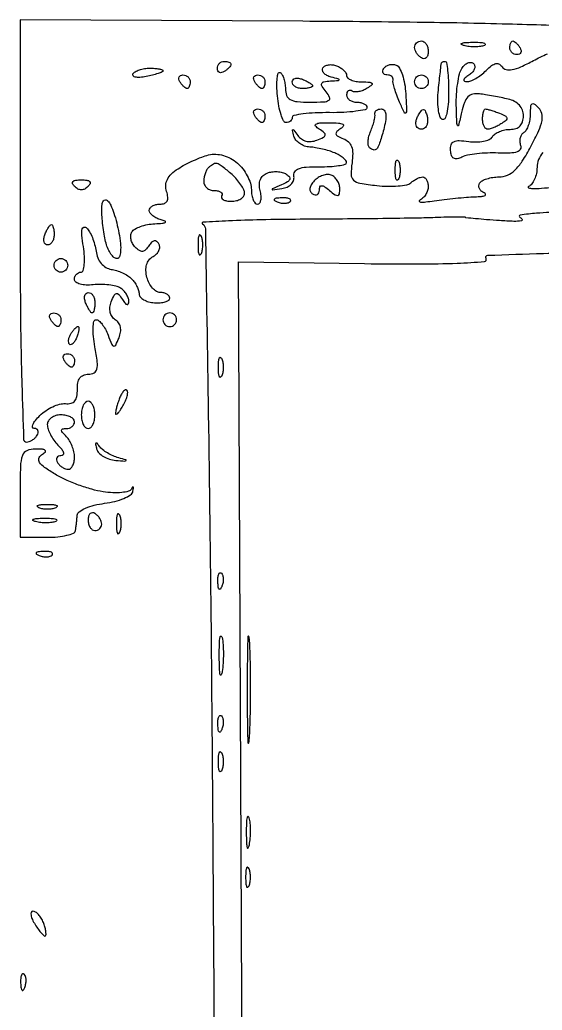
# Model space of a CAD drawing. Extents: x 0 to 37.8, y 0 to 50.8.
# Drawn here: x 0 to 6.49, y 38.45 to 50.77 of the extents above; entities that cross this region are included whole.
import ezdxf

# ---------------------------------------------------------------- set-up
doc = ezdxf.new("R2010")
doc.units = 0
doc.header["$MEASUREMENT"] = 0

msp = doc.modelspace()

# ---------------------------------------------------------------- linework, layer by layer
for points in [[(7.017868, 50.687222, 0.000727), (6.06561, 50.714871, 0.003696), (4.9378, 50.737634, 0.001862), (3.514634, 50.750536), (0, 50.769311), (0, 48.142056, 0.002411), (0.005193, 47.065075, 0.005162), (0.021791, 46.233958, 0.001246), (0.044257, 45.548924, 0.403918), (0.079607, 45.5148, 0.089642), (0.113919, 45.521001, 0.053229), (0.151189, 45.539651, 0.051032), (0.185595, 45.567039, 0.06081), (0.2115, 45.5994, 0.082592), (0.224741, 45.631726, 0.161196), (0.222109, 45.659149, 0.182303), (0.204221, 45.677377, 0.108972), (0.174193, 45.684, -0.345576), (0.15535, 45.69879, -0.165936), (0.158254, 45.731336, -0.065694), (0.18997, 45.783176, -0.026289), (0.245743, 45.845143, -0.046586), (0.318935, 45.905834, -0.040662), (0.405406, 45.955104, -0.04275), (0.491578, 45.986674, -0.087574), (0.562993, 45.993193, 0.07935), (0.633961, 45.998504, 0.160724), (0.681132, 46.02754, 0.135092), (0.706799, 46.08325, 0.049653), (0.712383, 46.17045, -0.054155), (0.71842, 46.253086, -0.11086), (0.743705, 46.312568, -0.135741), (0.787831, 46.348119, -0.102446), (0.849073, 46.3608, 0.118226), (0.919319, 46.377645, 0.219336), (0.95491, 46.422731, 0.091798), (0.959735, 46.513114, 0.012779), (0.9306, 46.6992, -0.01991), (0.911942, 46.830603, -0.035724), (0.908695, 46.939464, -0.043659), (0.918704, 47.016704, -0.352239), (0.944686, 47.0376, -0.180848), (0.97889, 47.02481, -0.047485), (1.019899, 46.981685, -0.041902), (1.060375, 46.920118, -0.03246), (1.094053, 46.84725, 0.008768), (1.141225, 46.73103, 0.23552), (1.165875, 46.710053, 0.356015), (1.19013, 46.721518, 0.015527), (1.230554, 46.813488, 0.059495), (1.249375, 46.883056, 0.087339), (1.24755, 46.946252, 0.100143), (1.225181, 46.99876, 0.104093), (1.1844, 47.0376, -0.106373), (1.144547, 47.075899, -0.093072), (1.121598, 47.129033, -0.083119), (1.11804, 47.19222, -0.064289), (1.134323, 47.259341, -0.020742), (1.169819, 47.341484, -0.231358), (1.197058, 47.362919, -0.282933), (1.226827, 47.352407, -0.029004), (1.272256, 47.289029, 0.026293), (1.305396, 47.242261, 0.154478), (1.330002, 47.2256, 0.388382), (1.345998, 47.233372, 0.091456), (1.352305, 47.265257, 0.089658), (1.345039, 47.308625, 0.054148), (1.32217, 47.355606, 0.051986), (1.288235, 47.398876, 0.062146), (1.247901, 47.43134, 0.080081), (1.191367, 47.454827, 0.028409), (1.104895, 47.470306, 0.027335), (1.006346, 47.476787, 0.02889), (0.909501, 47.472257, -0.036981), (0.82036, 47.46953, -0.058887), (0.745156, 47.481742, -0.081483), (0.694113, 47.505849, -0.246562), (0.6768, 47.538824, -0.085854), (0.682809, 47.573564, -0.093834), (0.700089, 47.603076, -0.100323), (0.725839, 47.622814, -0.113997), (0.756081, 47.6298, 0.330674), (0.78368, 47.650294, 0.048811), (0.798059, 47.722779, 0.039147), (0.80011, 47.82515, 0.022988), (0.787363, 47.94705, -0.012521), (0.7694, 48.089868, -0.068167), (0.772203, 48.167591, -0.314034), (0.794175, 48.189769, -0.240648), (0.827818, 48.1797, -0.075614), (0.86379, 48.133037, -0.030292), (0.898606, 48.060073, -0.029123), (0.927236, 47.975504, -0.032557), (0.944586, 47.891258, 0.062311), (0.967186, 47.807143, 0.076072), (1.008951, 47.737277, 0.083955), (1.065702, 47.688237, 0.100814), (1.132007, 47.664471, -0.042214), (1.199862, 47.648755, -0.030522), (1.272193, 47.62045, -0.031052), (1.33807, 47.584793, -0.056862), (1.385807, 47.546833, -0.043764), (1.422046, 47.503627, -0.03662), (1.452684, 47.452194, -0.038117), (1.473742, 47.400647, -0.078069), (1.4805, 47.357632, 0.184587), (1.49471, 47.320452, 0.080793), (1.536415, 47.286766, 0.064122), (1.598008, 47.261439, 0.047165), (1.67085, 47.2491, 0.035111), (1.743769, 47.248856, 0.055404), (1.805285, 47.259894, 0.07505), (1.847303, 47.279576, 0.250798), (1.8612, 47.305538, 0.1628), (1.85221, 47.332416, 0.096125), (1.826822, 47.355302, 0.077415), (1.788927, 47.370764, 0.058289), (1.744167, 47.376, -0.141317), (1.695742, 47.389965, -0.071725), (1.647026, 47.431396, -0.062223), (1.60538, 47.49246, -0.054676), (1.577819, 47.564583, -0.053574), (1.565155, 47.649099, -0.082418), (1.574193, 47.72234, -0.095344), (1.604592, 47.781109, -0.098598), (1.654331, 47.823582, 0.070766), (1.69832, 47.857127, 0.089428), (1.727142, 47.899291, 0.105205), (1.736589, 47.943267, 0.139783), (1.725504, 47.982432, 0.098986), (1.69741, 48.012535, 0.209134), (1.666796, 48.019067, 0.154432), (1.634212, 48.000904, 0.050605), (1.600348, 47.956789, -0.054032), (1.561217, 47.906529, -0.177858), (1.523962, 47.888566, -0.172274), (1.483134, 47.89873, -0.0501), (1.432174, 47.940386, -0.071796), (1.399106, 47.98461, -0.071784), (1.379891, 48.036383, -0.077767), (1.37698, 48.087536, -0.114292), (1.391344, 48.130029, -0.126452), (1.428855, 48.166086, -0.042652), (1.498363, 48.197866, -0.039206), (1.584532, 48.22127, -0.035955), (1.675843, 48.231814, 0.010366), (1.769179, 48.237778, 0.116187), (1.804289, 48.249253, 0.60312), (1.803415, 48.263373, 0.042005), (1.75545, 48.280317, -0.046657), (1.698808, 48.30092, -0.05682), (1.65089, 48.33067, -0.067019), (1.618176, 48.364555, -0.159836), (1.6074, 48.397403, -0.165482), (1.617577, 48.42731, -0.095507), (1.646352, 48.452771, -0.076504), (1.689283, 48.46998, -0.057192), (1.740001, 48.4758, 0.087897), (1.795808, 48.485687, 0.186971), (1.828246, 48.514158, 0.148113), (1.837411, 48.562685, 0.050021), (1.822438, 48.633853, -0.090395), (1.812522, 48.711493, -0.103852), (1.831721, 48.783599, -0.086894), (1.882182, 48.851297, -0.046072), (1.964787, 48.916048, -0.022129), (2.052157, 48.967063, -0.014971), (2.155804, 49.017682, -0.015103), (2.259114, 49.060651, -0.02892), (2.344721, 49.087709, -0.071863), (2.433721, 49.097073, -0.059364), (2.528015, 49.082123, -0.056529), (2.620536, 49.044225, -0.053237), (2.704271, 48.985941, -0.052273), (2.770141, 48.915502, -0.041601), (2.825837, 48.827506, -0.042984), (2.863935, 48.736182, -0.077481), (2.8764, 48.656227, 0.040589), (2.882017, 48.587144, 0.059971), (2.898925, 48.5288, 0.078866), (2.923743, 48.48915, 0.216836), (2.95308, 48.4758, 0.242554), (2.9788, 48.489057, 0.107133), (2.994316, 48.525201, 0.07087), (2.997066, 48.579536, 0.041231), (2.985782, 48.643972, -0.063986), (2.976303, 48.717634, -0.096324), (2.988614, 48.781009, -0.107841), (3.022171, 48.830187, -0.098002), (3.074251, 48.862969, -0.05998), (3.132624, 48.877662, -0.046042), (3.198396, 48.879949, -0.047151), (3.261303, 48.870345, -0.077113), (3.310883, 48.849403, -0.084021), (3.349257, 48.815663, -0.282166), (3.353473, 48.783886, -0.160146), (3.324389, 48.75176, -0.029213), (3.251485, 48.715724, 0.001169), (3.138631, 48.667612, 0.33347), (3.133817, 48.659239, 0.417352), (3.140521, 48.654057, 0.001317), (3.2571, 48.669935, 0.071039), (3.321206, 48.688358, 0.091939), (3.371439, 48.723097, 0.10674), (3.40082, 48.768963, 0.130321), (3.405782, 48.819514, -0.177122), (3.416988, 48.878005, -0.167784), (3.463519, 48.917073, -0.077301), (3.558423, 48.937466, -0.017677), (3.723032, 48.941092, 0.01577), (3.852519, 48.943449, 0.025868), (3.961581, 48.954554, 0.023772), (4.043695, 48.971261, 0.343234), (4.0608, 48.993243, 0.180857), (4.051062, 49.019284, 0.043356), (4.01731, 49.05191, 0.039026), (3.969429, 49.084934, 0.030147), (3.91275, 49.113404, 0.02745), (3.844343, 49.1384, 0.016395), (3.760667, 49.160897, 0.01639), (3.675608, 49.177882, 0.0272), (3.60292, 49.185905, -0.071334), (3.538459, 49.198836, -0.066086), (3.478379, 49.229535, -0.070084), (3.431603, 49.272615, -0.104721), (3.40613, 49.3218, -0.005962), (3.387286, 49.393421, -0.432396), (3.39321, 49.402646, -0.289344), (3.405945, 49.397565, -0.0045), (3.453621, 49.330622, 0.089881), (3.49823, 49.286346, 0.089869), (3.555541, 49.260538, 0.084478), (3.621321, 49.255575, 0.068396), (3.690341, 49.271723, 0.020742), (3.772484, 49.307219, 0.231358), (3.793919, 49.334458, 0.282933), (3.783407, 49.364227, 0.029004), (3.720029, 49.409656, -0.065816), (3.675378, 49.446911, -0.473113), (3.678779, 49.471074, -0.125799), (3.726056, 49.485537, -0.01165), (3.8493, 49.488409, -0.015318), (3.95964, 49.485028, -0.102441), (4.012339, 49.470702, -0.428083), (4.019347, 49.447407, -0.122888), (3.990257, 49.416878, 0.039965), (3.938284, 49.377788, 0.277649), (3.929138, 49.348673, 0.218576), (3.950368, 49.321746, 0.026596), (4.020866, 49.290299, -0.09892), (4.08418, 49.250285, -0.117191), (4.122685, 49.191085, -0.087256), (4.137108, 49.106699, -0.03525), (4.128295, 48.989811, 0.035826), (4.117437, 48.843558, 0.210725), (4.147591, 48.774722, 0.14514), (4.226595, 48.736142, 0.014675), (4.436086, 48.707335, 0.021342), (4.573609, 48.698434, 0.026025), (4.702513, 48.702314, 0.026024), (4.808227, 48.716582, 0.13684), (4.86027, 48.742249, -0.036915), (4.896016, 48.769785, -0.032564), (4.936912, 48.793065, -0.034003), (4.976683, 48.809153, -0.079269), (5.00832, 48.8142, -0.172346), (5.034144, 48.805026, -0.093787), (5.056119, 48.778994, -0.074189), (5.070986, 48.740199, -0.054516), (5.076, 48.69435, -0.078913), (5.068128, 48.644783, -0.060424), (5.044936, 48.594965, -0.060764), (5.010692, 48.552426, -0.082331), (4.97025, 48.52432, 0.406931), (4.965353, 48.511101, 0.285788), (4.979437, 48.501549, 0.036797), (5.046569, 48.503857, 0.010499), (5.150025, 48.51727, -0.007626), (5.27556, 48.534279, -0.005402), (5.416912, 48.549692, -0.005453), (5.552284, 48.561487, -0.011484), (5.657625, 48.567079, 0.018259), (5.736879, 48.572363, 0.075406), (5.783247, 48.584382, 0.404876), (5.789813, 48.600033, 0.206723), (5.773423, 48.616605, -0.07888), (5.736434, 48.63881, -0.105417), (5.712412, 48.669594, -0.121773), (5.705069, 48.704004, -0.131107), (5.714966, 48.736826, -0.133263), (5.74677, 48.766589, -0.04466), (5.805947, 48.791471, -0.040699), (5.879483, 48.808489, -0.036533), (5.957537, 48.8142, 0.104349), (6.06048, 48.835921, 0.087015), (6.153575, 48.898183, 0.059045), (6.246841, 49.01124, 0.021019), (6.352833, 49.192231, 0.01372), (6.450875, 49.389963, 0.058981), (6.491518, 49.514673, 0.110396), (6.489513, 49.603031, 0.136543), (6.449189, 49.674451, 0.037062), (6.395518, 49.720705, 0.329527), (6.36615, 49.720722, 0.217107), (6.348651, 49.689227, 0.019896), (6.345, 49.597513, -0.040906), (6.339018, 49.524515, -0.043322), (6.321234, 49.454904, -0.047479), (6.295171, 49.398313, -0.123303), (6.264095, 49.366384, 0.11274), (6.236357, 49.339047, 0.081901), (6.219234, 49.299073, 0.076167), (6.215096, 49.252838, 0.076049), (6.224987, 49.207459, -0.218177), (6.221954, 49.159545, -0.188952), (6.183288, 49.126681, -0.075648), (6.096026, 49.110806, -0.017515), (5.946342, 49.111716, 0.019375), (5.814087, 49.112029, 0.019151), (5.681687, 49.102123, 0.019421), (5.566704, 49.084531, 0.06694), (5.495371, 49.060549, -0.062438), (5.435407, 49.039788, -0.186609), (5.393298, 49.046601, -0.183502), (5.366275, 49.080123, -0.06015), (5.353754, 49.143404, -0.089944), (5.361067, 49.213323, -0.209544), (5.394161, 49.252875, -0.126206), (5.460407, 49.266985, -0.026133), (5.580014, 49.255772, 0.038807), (5.67507, 49.249284, 0.046181), (5.764477, 49.25841, 0.052452), (5.836079, 49.280466, 0.154613), (5.874674, 49.313668, -0.103994), (5.908511, 49.34921, -0.051616), (5.963386, 49.37916, -0.04807), (6.02913, 49.399525, -0.051125), (6.096193, 49.4064, 0.076904), (6.166791, 49.417323, 0.122755), (6.218527, 49.449135, 0.121025), (6.249745, 49.501892, 0.073494), (6.2604, 49.573988, 0.088878), (6.247364, 49.646746, 0.096263), (6.209986, 49.70819, 0.089316), (6.149638, 49.754467, 0.065397), (6.07005, 49.783107, 0.005206), (5.985055, 49.800726, 0.003406), (5.886719, 49.81935, 0.003426), (5.790634, 49.836191, 0.006556), (5.713243, 49.848169, 0.091225), (5.631494, 49.844773, 0.145714), (5.57103, 49.810726, 0.10454), (5.52609, 49.739083, 0.033526), (5.490602, 49.6179, -0.002899), (5.453531, 49.454921, -0.633159), (5.441491, 49.452323, -0.15714), (5.432042, 49.478813, -0.001288), (5.425705, 49.7025, -0.021728), (5.42816, 49.841181, -0.022235), (5.44267, 49.978052, -0.022667), (5.465869, 50.095258, -0.080973), (5.495696, 50.16535, -0.060905), (5.530663, 50.208101, -0.094362), (5.570551, 50.233973, -0.125728), (5.608788, 50.239248, -0.169686), (5.64, 50.2242, -0.169686), (5.655048, 50.192988, -0.125728), (5.649773, 50.154751, -0.094362), (5.623901, 50.114863, -0.060905), (5.58115, 50.079896, 0.027765), (5.535608, 50.047422, 0.150085), (5.518705, 50.022603, 0.381582), (5.526099, 50.006445, 0.100245), (5.556407, 49.999895, 0.100448), (5.604375, 50.008983, 0.034495), (5.668133, 50.040288, 0.032643), (5.735568, 50.085502, 0.032384), (5.796735, 50.13922, -0.032207), (5.865158, 50.199354, -0.110817), (5.918409, 50.224157, -0.185037), (5.961272, 50.217644, -0.125782), (5.99719, 50.183026, 0.205944), (6.044504, 50.149886, 0.101509), (6.119336, 50.1497, 0.055904), (6.228419, 50.184827, 0.017196), (6.383741, 50.261321, -0.020371), (6.558299, 50.345916, -0.062317)], [(6.755492, 48.378387, 0.012424), (6.422581, 48.361792, 0.01926), (6.221372, 48.338924, 0.762468), (6.2181, 48.310907, -0.18346), (6.244631, 48.286336, -0.506356), (6.234852, 48.267395, -0.047923), (6.142319, 48.261744, -0.007998), (5.9643, 48.270789, -0.00259), (5.802104, 48.282479, -0.004306), (5.665556, 48.294215, -0.000748), (5.545929, 48.305716, -0.385982), (5.5413, 48.310819, 0.415287), (5.536673, 48.315429, 0.000935), (5.429469, 48.314836, 0.004821), (5.30658, 48.312741, 0.002887), (5.1606, 48.308, -0.005483), (4.938742, 48.301948, -0.000909), (4.511368, 48.295755, -0.000998), (4.008705, 48.290388, -0.000883), (3.485049, 48.286766, 0.003669), (2.993816, 48.280631, 0.006724), (2.593648, 48.26731, 0.003355), (2.274072, 48.250218, 0.726465), (2.268794, 48.229898, -0.251659), (2.304017, 48.166831, -0.000133), (2.340765, 45.869408, -0.001556), (2.374589, 43.188691, -0.000755), (2.401989, 39.762, 0.000381), (2.426537, 36.37556, 0.000446)], [(6.501162, 49.118303, 0.079971), (6.448003, 49.029968, 0.095826), (6.4296, 48.934828, -0.05095), (6.421751, 48.858003, -0.052423), (6.398536, 48.785122, -0.057899), (6.364371, 48.72665, -0.121536), (6.32385, 48.693583, 0.678835), (6.324786, 48.679092, 0.073541), (6.372416, 48.671078, 0.022491), (6.483342, 48.673863, 0.008531), (6.637682, 48.687345, 0.016909)], [(2.869927, 25.015457, 0.000745), (2.865099, 26.578014, 0.001167), (2.855808, 27.921689, 0.000291), (2.844255, 29.096853, 0.044871), (2.830953, 29.2293, -0.045454), (2.817342, 29.366436, -0.00006), (2.79601, 32.045158, -0.000525), (2.775627, 35.046291, -0.000324), (2.757639, 38.5776), (2.716826, 47.7567), (4.282079, 47.735594, 0.00356), (4.964156, 47.731253, 0.01029), (5.436428, 47.741329, 0.006984), (5.775202, 47.76028, 0.564135), (5.795073, 47.799044, -0.574995), (5.816711, 47.839602, -0.001891), (6.511469, 47.862723, -0.005337), (7.421329, 47.879842, -0.001867), (8.729957, 47.885606, 0.001595), (10.274904, 47.891571, 0.000498), (12.59164, 47.910214, 0.000498), (15.178858, 47.936189, 0.00055)]]:
    msp.add_lwpolyline(points, format="xyb")
for points in [[(4.9914, 50.5062, -0.153634), (5.023665, 50.496046, -0.097988), (5.051149, 50.467456, -0.080552), (5.069694, 50.424738, -0.062283), (5.076, 50.374307, -0.066118), (5.069802, 50.327639, -0.138808), (5.051149, 50.296517, -0.191142), (5.023518, 50.285568, -0.139169), (4.9914, 50.2947, -0.06081), (4.959039, 50.320605, -0.051032), (4.931651, 50.355011, -0.053229), (4.913001, 50.392281, -0.089642), (4.9068, 50.426593, -0.105429), (4.913277, 50.456967, -0.099231), (4.931651, 50.482815, -0.096318), (4.959105, 50.500141, -0.092995)], [(5.6259, 50.489707, -0.014395), (5.717278, 50.488205, -0.052471), (5.774555, 50.479544, -0.333666), (5.785456, 50.465835, -0.31318), (5.77556, 50.450708, -0.06278), (5.724974, 50.437301, -0.030339), (5.658049, 50.432406, -0.029507), (5.586699, 50.435737, -0.037336), (5.52176, 50.447573, -0.087174), (5.489132, 50.462491, -0.597527), (5.490616, 50.476037, -0.080377), (5.53553, 50.486272, -0.012823)], [(6.128507, 50.5062, -0.151918), (6.146335, 50.500655, -0.038439), (6.170214, 50.481349, -0.035638), (6.195343, 50.453983, -0.029505), (6.2181, 50.4216, -0.082592), (6.231341, 50.389274, -0.161196), (6.228709, 50.361851, -0.182303), (6.210821, 50.343623, -0.108972), (6.180793, 50.337, -0.093332), (6.146593, 50.34344, -0.09642), (6.117518, 50.361851, -0.099167), (6.098058, 50.38932, -0.105053), (6.0912, 50.4216, -0.042167), (6.093936, 50.453989, -0.061769), (6.102159, 50.481349, -0.081139), (6.114241, 50.499901, -0.210953)], [(1.612393, 50.1678, -0.018597), (1.675336, 50.165458, -0.030172), (1.728364, 50.158271, -0.03084), (1.76745, 50.148012, -0.323762), (1.7766, 50.135362, -0.299976), (1.766963, 50.120744, -0.017898), (1.715224, 50.100721, -0.022106), (1.647742, 50.080637, -0.014046), (1.56766, 50.062983, -0.027972), (1.490447, 50.052657, -0.068119), (1.433237, 50.056036, -0.162929), (1.405537, 50.071824, -0.332306), (1.403453, 50.095421, -0.124427), (1.432149, 50.123226, -0.047181), (1.483281, 50.146539, -0.04303), (1.546258, 50.162449, -0.040387)], [(2.538, 50.2524, -0.042167), (2.570389, 50.249664, -0.061769), (2.597749, 50.241441, -0.081139), (2.616301, 50.229359, -0.210953), (2.6226, 50.215093, -0.151918), (2.617055, 50.197265, -0.038439), (2.597749, 50.173386, -0.035638), (2.570383, 50.148257, -0.029505), (2.538, 50.1255, -0.082592), (2.505674, 50.112259, -0.161196), (2.478251, 50.114891, -0.182303), (2.460023, 50.132779, -0.108972), (2.4534, 50.162807, -0.093332), (2.45984, 50.197007, -0.09642), (2.478251, 50.226082, -0.099167), (2.50572, 50.245542, -0.105053)], [(3.936609, 50.197354, -0.049338), (3.984114, 50.173521, -0.054508), (4.024319, 50.141504, -0.061742), (4.051784, 50.106555, -0.136521), (4.0608, 50.074149, 0.226729), (4.074678, 50.045117, 0.073951), (4.116715, 50.020412, 0.056486), (4.178257, 50.003324, 0.037813), (4.25115, 49.997305, -0.012382), (4.348214, 49.994239, -0.204688), (4.376598, 49.980172, -0.422266), (4.374581, 49.958372, -0.02886), (4.318639, 49.918287, -0.045296), (4.266639, 49.891642, -0.049042), (4.212044, 49.875648, -0.054724), (4.16296, 49.871829, -0.131214), (4.128289, 49.882275, 0.111548), (4.102594, 49.891117, 0.183592), (4.080625, 49.885415, 0.15914), (4.065861, 49.865506, 0.080793), (4.0608, 49.834393, 0.140337), (4.070582, 49.800228, 0.099915), (4.098077, 49.771118, 0.085131), (4.139197, 49.751513, 0.06887), (4.1877, 49.7448, -0.051124), (4.236256, 49.739822, -0.071065), (4.277323, 49.725008, -0.091135), (4.304932, 49.703141, -0.181752), (4.3146, 49.677422, -0.354226), (4.293243, 49.65106, -0.018385), (4.177917, 49.630991, -0.022393), (4.027685, 49.61732, -0.013603), (3.849297, 49.613972, 0.012806), (3.670905, 49.610909, 0.021116), (3.520677, 49.598108, 0.016523), (3.404471, 49.579322, 0.358675), (3.383997, 49.55445, -0.118581), (3.378177, 49.530249, -0.10064), (3.361758, 49.509638, -0.09241), (3.337203, 49.495799, -0.082418), (3.308286, 49.491, -0.286312), (3.276996, 49.510517, -0.03555), (3.245533, 49.588315, -0.033242), (3.218572, 49.695333, -0.021316), (3.200979, 49.822284, -0.017272), (3.193442, 49.946639, -0.035084), (3.197762, 50.044451, -0.055287), (3.21168, 50.105331, -0.479719), (3.234393, 50.113391, -0.133567), (3.2594, 50.086637, -0.044567), (3.280304, 50.03678, -0.040618), (3.294602, 49.974809, -0.036407), (3.2994, 49.909007, 0.096013), (3.315251, 49.827221, 0.175784), (3.360022, 49.777283, 0.102055), (3.44664, 49.751577, 0.021274), (3.605859, 49.7448, 0.010356), (3.777632, 49.748358, 0.131096), (3.838855, 49.767439, 0.377801), (3.849686, 49.804339, 0.064036), (3.807, 49.8717, -0.026283), (3.75567, 49.940617, -0.244194), (3.751773, 49.976361, -0.260932), (3.778651, 49.99854, -0.029395), (3.860091, 50.008414, 0.002626), (3.960276, 50.015149, 0.339533), (3.968999, 50.022908, 0.391684), (3.9633, 50.032049, 0.002876), (3.869414, 50.057116, -0.053549), (3.815706, 50.077465, -0.09126), (3.777648, 50.106467, -0.132581), (3.760925, 50.139067, -0.19334), (3.766374, 50.170508, -0.13648), (3.793304, 50.195393, -0.079729), (3.835374, 50.209126, -0.069477), (3.885691, 50.210016, -0.061416)], [(4.676859, 50.205282, -0.179199), (4.717725, 50.16925, -0.042309), (4.754515, 50.084362, -0.038308), (4.782599, 49.973367, -0.029683), (4.796525, 49.849427, -0.002259), (4.806464, 49.642639, -0.170596), (4.796925, 49.611185, -0.569258), (4.779954, 49.612829, -0.005942), (4.71986, 49.7448, -0.014955), (4.68511, 49.830427, -0.018054), (4.657855, 49.91281, -0.016898), (4.639977, 49.982942, -0.105681), (4.639784, 50.01975, 0.145946), (4.637739, 50.043898, 0.126479), (4.6228, 50.064562, 0.102735), (4.596664, 50.078451, 0.071046), (4.563407, 50.0832, -0.102575), (4.533138, 50.089476, -0.178572), (4.51482, 50.106966, -0.16638), (4.511513, 50.133211, -0.087518), (4.523816, 50.164105, -0.107204), (4.55071, 50.191997, -0.081985), (4.589399, 50.209574, -0.07769), (4.633727, 50.21437, -0.080344)], [(5.2875, 50.2524, -0.369945), (5.30431, 50.23799, -0.011059), (5.317374, 50.139103, -0.017019), (5.326756, 50.014585, -0.010292), (5.3298, 49.866707, -0.018146), (5.324369, 49.717116, -0.040549), (5.306967, 49.604736, -0.069562), (5.281136, 49.538838, -0.426301), (5.249457, 49.530669, -0.189081), (5.220386, 49.569433, -0.035273), (5.202457, 49.658236, -0.033378), (5.195461, 49.771003, -0.02505), (5.202282, 49.895212, -0.000775), (5.215347, 50.017417, -0.00117), (5.22714, 50.123815, -0.000443), (5.237579, 50.215296, -0.028008), (5.240326, 50.23125, -0.162893), (5.245285, 50.239349, -0.06934), (5.256194, 50.246187, -0.058282), (5.270956, 50.250835, -0.047186)], [(2.025407, 50.0832, -0.093332), (2.059607, 50.07676, -0.09642), (2.088682, 50.058349, -0.099167), (2.108142, 50.03088, -0.105053), (2.115, 49.9986, -0.042167), (2.112264, 49.966211, -0.061769), (2.104041, 49.938851, -0.081139), (2.091959, 49.920299, -0.210953), (2.077693, 49.914, -0.151918), (2.059865, 49.919545, -0.038439), (2.035986, 49.938851, -0.035638), (2.010857, 49.966217, -0.029505), (1.9881, 49.9986, -0.082592), (1.974859, 50.030926, -0.161196), (1.977491, 50.058349, -0.182303), (1.995379, 50.076577, -0.108972)], [(2.956007, 50.0832, -0.093332), (2.990207, 50.07676, -0.09642), (3.019282, 50.058349, -0.099167), (3.038742, 50.03088, -0.105053), (3.0456, 49.9986, -0.042167), (3.042864, 49.966211, -0.061769), (3.034641, 49.938851, -0.081139), (3.022559, 49.920299, -0.210953), (3.008293, 49.914, -0.151918), (2.990465, 49.919545, -0.038439), (2.966586, 49.938851, -0.035638), (2.941457, 49.966217, -0.029505), (2.9187, 49.9986, -0.082592), (2.905459, 50.030926, -0.161196), (2.908091, 50.058349, -0.182303), (2.925979, 50.076577, -0.108972)], [(3.5109, 50.029194, -0.02136), (3.559508, 50.008118, -0.030395), (3.600523, 49.985035, -0.030693), (3.63043, 49.963011, -0.222225), (3.6378, 49.947249, -0.289661), (3.629671, 49.934395, -0.046727), (3.600523, 49.923767, -0.039339), (3.55953, 49.916409, -0.024748), (3.5109, 49.914, -0.062722), (3.462379, 49.920111, -0.08088), (3.421277, 49.938071, -0.098158), (3.393771, 49.964693, -0.152681), (3.384, 49.995945, -0.184534), (3.394362, 50.023066, -0.147206), (3.421277, 50.039514, -0.100118), (3.462309, 50.041842, -0.055937)], [(4.9914, 50.0832, -0.099038), (5.023687, 50.076741, -0.097945), (5.051149, 50.058349, -0.097945), (5.069541, 50.030887, -0.099038), (5.076, 49.9986, -0.099038), (5.069541, 49.966313, -0.097945), (5.051149, 49.938851, -0.097945), (5.023687, 49.920459, -0.099038), (4.9914, 49.914, -0.099038), (4.959113, 49.920459, -0.097945), (4.931651, 49.938851, -0.097945), (4.913259, 49.966313, -0.099038), (4.9068, 49.9986, -0.099038), (4.913259, 50.030887, -0.097945), (4.931651, 50.058349, -0.097945), (4.959113, 50.076741, -0.099038)], [(2.956007, 49.6602, -0.093332), (2.990207, 49.65376, -0.09642), (3.019282, 49.635349, -0.099167), (3.038742, 49.60788, -0.105053), (3.0456, 49.5756, -0.042167), (3.042864, 49.543211, -0.061769), (3.034641, 49.515851, -0.081139), (3.022559, 49.497299, -0.210953), (3.008293, 49.491, -0.151918), (2.990465, 49.496545, -0.038439), (2.966586, 49.515851, -0.035638), (2.941457, 49.543217, -0.029505), (2.9187, 49.5756, -0.082592), (2.905459, 49.607926, -0.161196), (2.908091, 49.635349, -0.182303), (2.925979, 49.653577, -0.108972)], [(4.492971, 49.6602, -0.227266), (4.528035, 49.643394, -0.132188), (4.547204, 49.599776, -0.072195), (4.547716, 49.52739, -0.027216), (4.528395, 49.427723, -0.009904), (4.503461, 49.336106, -0.012795), (4.476781, 49.253131, -0.010576), (4.451443, 49.185373, -0.101951), (4.434623, 49.159823, -0.147187), (4.41705, 49.150379, -0.099045), (4.39411, 49.150301, -0.082772), (4.369262, 49.159632, -0.065347), (4.346449, 49.177151, -0.159851), (4.330819, 49.208045, -0.054292), (4.328634, 49.258968, -0.047365), (4.338444, 49.319658, -0.039136), (4.35988, 49.381601, 0.0206), (4.384225, 49.444333, 0.022141), (4.402676, 49.507377, 0.022364), (4.413616, 49.562559, 0.090143), (4.412631, 49.59675, -0.153257), (4.414945, 49.620892, -0.126323), (4.430691, 49.641562, -0.099963), (4.45812, 49.655467, -0.067588)], [(5.058001, 49.587296, -0.052621), (5.067832, 49.542624, -0.052345), (5.068146, 49.496804, -0.057227), (5.059504, 49.456664, -0.115259), (5.042513, 49.429312, -0.098356), (5.019131, 49.41368, -0.097782), (4.9915, 49.408128, -0.098103), (4.963908, 49.413499, -0.099724), (4.940629, 49.428971, -0.149701), (4.926102, 49.456324, -0.07231), (4.924235, 49.496322, -0.061761), (4.934542, 49.542178, -0.052326), (4.956118, 49.586955, -0.024362), (4.992491, 49.639861, -0.233206), (5.016301, 49.651704, -0.286646), (5.036763, 49.639019, -0.033951)], [(5.788181, 49.6602, -0.066389), (5.809402, 49.65737, -0.008111), (5.854562, 49.644316, -0.009495), (5.907927, 49.626832, -0.007704), (5.964474, 49.606127, -0.026892), (6.033859, 49.575127, -0.222828), (6.054417, 49.548547, -0.274684), (6.044976, 49.519697, -0.038367), (5.992543, 49.480522, -0.021926), (5.944684, 49.453048, -0.021387), (5.894209, 49.429623, -0.021863), (5.848192, 49.412928, -0.071094), (5.81625, 49.407695, -0.193208), (5.792027, 49.416849, -0.090249), (5.771438, 49.444057, -0.068991), (5.757474, 49.484828, -0.048097), (5.7528, 49.5333, -0.026361), (5.755365, 49.581926, -0.041645), (5.763193, 49.622923, -0.050709), (5.774526, 49.651863, -0.281131)], [(2.439689, 48.9834, 0.094774), (2.419384, 48.979516, 0.034886), (2.392972, 48.966832, 0.033056), (2.365332, 48.948583, 0.033955), (2.3406, 48.927, 0.077955), (2.318962, 48.897311, 0.038133), (2.300768, 48.854032, 0.036641), (2.288358, 48.805126, 0.043841), (2.2842, 48.7578, 0.116178), (2.294334, 48.714774, 0.100494), (2.322944, 48.678135, 0.093161), (2.365724, 48.653541, 0.084187), (2.416093, 48.645, -0.049894), (2.463731, 48.640234, -0.108536), (2.497174, 48.625474, -0.184457), (2.511275, 48.603673, -0.193067), (2.506904, 48.578529, 0.251349), (2.505368, 48.553415, 0.161426), (2.525768, 48.531583, 0.085489), (2.569179, 48.51678, 0.039538), (2.628811, 48.512057, 0.056756), (2.691154, 48.519157, 0.076135), (2.743922, 48.540157, 0.095248), (2.779296, 48.571224, 0.166569), (2.7918, 48.607717, 0.111026), (2.781397, 48.653991, 0.034669), (2.746354, 48.716405, 0.032726), (2.696297, 48.782754, 0.030876), (2.637089, 48.843388, 0.012713), (2.574719, 48.897011, 0.016949), (2.515284, 48.942271, 0.014237), (2.464224, 48.976345, 0.140918)], [(4.709029, 49.00455, -0.057986), (4.722255, 48.956327, -0.037979), (4.726631, 48.8988, -0.037979), (4.722255, 48.841273, -0.057986), (4.709029, 48.79305, -0.174857), (4.693185, 48.775336, -0.447206), (4.678893, 48.780492, -0.078554), (4.668997, 48.823384, -0.017491), (4.666358, 48.8988, -0.017491), (4.668997, 48.974216, -0.078554), (4.678893, 49.017108, -0.447206), (4.693185, 49.022264, -0.174857)], [(3.870005, 48.836848, 0.108638), (3.821642, 48.844157, 0.064831), (3.764318, 48.83278, 0.060227), (3.707207, 48.805492, 0.063438), (3.659347, 48.765772, 0.048896), (3.62069, 48.715304, 0.107925), (3.604544, 48.669791, 0.151847), (3.611297, 48.631706, 0.135911), (3.638642, 48.602179, 0.096599), (3.670589, 48.590119, 0.174345), (3.697796, 48.594981, 0.171271), (3.715998, 48.61618, 0.092823), (3.7224, 48.650366, -0.088789), (3.729726, 48.691296, -0.325525), (3.750388, 48.705046, -0.142917), (3.786617, 48.692791, -0.020663), (3.8493, 48.645, 0.019452), (3.917589, 48.592673, 0.200989), (3.95149, 48.585155, 0.317246), (3.971047, 48.605007, 0.040905), (3.9762, 48.66789, 0.075803), (3.968262, 48.719948, 0.064715), (3.945005, 48.770407, 0.066826), (3.910606, 48.811699, 0.094366)], [(0.7614, 48.777943, -0.032041), (0.830746, 48.773495, -0.165815), (0.864733, 48.756793, -0.311764), (0.86956, 48.730413, -0.090732), (0.844791, 48.694551, -0.074369), (0.803392, 48.663925, -0.122728), (0.7614, 48.65346, -0.122728), (0.719408, 48.663925, -0.074369), (0.678009, 48.694551, -0.090732), (0.65324, 48.730413, -0.311764), (0.658067, 48.756793, -0.165815), (0.692054, 48.773495, -0.032041)], [(3.25005, 48.553721, 0.018894), (3.186911, 48.548726, 0.168741), (3.162228, 48.53677, 0.470617), (3.163687, 48.521352, 0.054073), (3.198938, 48.502609, 0.051402), (3.245203, 48.489408, 0.05415), (3.292372, 48.486242, 0.060344), (3.333429, 48.492939, 0.126455), (3.361088, 48.509287, 0.296942), (3.364997, 48.527803, 0.208169), (3.349554, 48.543424, 0.077125), (3.308947, 48.552791, 0.028489)], [(1.093217, 48.51387, -0.091005), (1.12704, 48.463248, -0.019315), (1.165441, 48.363917, -0.019611), (1.201484, 48.243598, -0.017527), (1.229532, 48.11625, -0.020252), (1.248137, 47.985397, -0.045541), (1.24911, 47.885235, -0.070743), (1.234384, 47.820162, -0.311253), (1.203682, 47.799, -0.180861), (1.167772, 47.812429, -0.059481), (1.129268, 47.854915, -0.050183), (1.094241, 47.916495, -0.03878), (1.068522, 47.98935, -0.02091), (1.048874, 48.077204, -0.01194), (1.032156, 48.18467, -0.011911), (1.020476, 48.293788, -0.019312), (1.016355, 48.38697, -0.027431), (1.020429, 48.469574, -0.110564), (1.036422, 48.517139, -0.294828), (1.061766, 48.529469, -0.171564)], [(0.389751, 48.222, -0.289661), (0.402605, 48.213871, -0.046727), (0.413233, 48.184723, -0.039339), (0.420591, 48.14373, -0.024748), (0.423, 48.0951, -0.062722), (0.416889, 48.046579, -0.08088), (0.398929, 48.005477, -0.098158), (0.372307, 47.977971, -0.152681), (0.341055, 47.9682, -0.184534), (0.313934, 47.978562, -0.147206), (0.297486, 48.005477, -0.100118), (0.295158, 48.046509, -0.055937), (0.307806, 48.0951, -0.02136), (0.328882, 48.143708, -0.030395), (0.351965, 48.184723, -0.030693), (0.373989, 48.21463, -0.222225)], [(2.255629, 48.07395, 0.174857), (2.239785, 48.091664, 0.447206), (2.225493, 48.086508, 0.078554), (2.215597, 48.043616, 0.017491), (2.212958, 47.9682, 0.017491), (2.215597, 47.892784, 0.078554), (2.225493, 47.849892, 0.447206), (2.239785, 47.844736, 0.174857), (2.255629, 47.86245, 0.057986), (2.268855, 47.910673, 0.037979), (2.273231, 47.9682, 0.037979), (2.268855, 48.025727, 0.057986)], [(0.5076, 47.799, -0.099038), (0.539887, 47.792541, -0.097945), (0.567349, 47.774149, -0.097945), (0.585741, 47.746687, -0.099038), (0.5922, 47.7144, -0.099038), (0.585741, 47.682113, -0.097945), (0.567349, 47.654651, -0.097945), (0.539887, 47.636259, -0.099038), (0.5076, 47.6298, -0.099038), (0.475313, 47.636259, -0.097945), (0.447851, 47.654651, -0.097945), (0.429459, 47.682113, -0.099038), (0.423, 47.7144, -0.099038), (0.429459, 47.746687, -0.097945), (0.447851, 47.774149, -0.097945), (0.475313, 47.792541, -0.099038)], [(0.848655, 47.376, -0.152681), (0.879907, 47.366229, -0.098158), (0.906529, 47.338723, -0.08088), (0.924489, 47.297621, -0.062722), (0.9306, 47.2491, -0.024748), (0.928191, 47.20047, -0.039339), (0.920833, 47.159477, -0.046727), (0.910205, 47.130329, -0.289661), (0.897351, 47.1222, -0.222225), (0.881589, 47.12957, -0.030693), (0.859565, 47.159477, -0.030395), (0.836482, 47.200492, -0.02136), (0.815406, 47.2491, -0.055937), (0.802758, 47.297691, -0.100118), (0.805086, 47.338723, -0.147206), (0.821534, 47.365638, -0.184534)], [(0.418007, 47.1222, -0.093332), (0.452207, 47.11576, -0.09642), (0.481282, 47.097349, -0.099167), (0.500742, 47.06988, -0.105053), (0.5076, 47.0376, -0.042167), (0.504864, 47.005211, -0.061769), (0.496641, 46.977851, -0.081139), (0.484559, 46.959299, -0.210953), (0.470293, 46.953, -0.151918), (0.452465, 46.958545, -0.038439), (0.428586, 46.977851, -0.035638), (0.403457, 47.005217, -0.029505), (0.3807, 47.0376, -0.082592), (0.367459, 47.069926, -0.161196), (0.370091, 47.097349, -0.182303), (0.387979, 47.115577, -0.108972)], [(1.8612, 47.1222, 0.099038), (1.828913, 47.115741, 0.097945), (1.801451, 47.097349, 0.097945), (1.783059, 47.069887, 0.099038), (1.7766, 47.0376, 0.099038), (1.783059, 47.005313, 0.097945), (1.801451, 46.977851, 0.097945), (1.828913, 46.959459, 0.099038), (1.8612, 46.953, 0.099038), (1.893487, 46.959459, 0.097945), (1.920949, 46.977851, 0.097945), (1.939341, 47.005313, 0.099038), (1.9458, 47.0376, 0.099038), (1.939341, 47.069887, 0.097945), (1.920949, 47.097349, 0.097945), (1.893487, 47.115741, 0.099038)], [(0.721438, 46.953, -0.38326), (0.731356, 46.944089, -0.056204), (0.731195, 46.914651, -0.040274), (0.722733, 46.872529, -0.021914), (0.705993, 46.822451, -0.035865), (0.683891, 46.775271, -0.069269), (0.658769, 46.742095, -0.118528), (0.634962, 46.727551, -0.281567), (0.615577, 46.732223, -0.156651), (0.604241, 46.754287, -0.070517), (0.603482, 46.787204, -0.059701), (0.612676, 46.825267, -0.049364), (0.631021, 46.862771, -0.02576), (0.654912, 46.897315, -0.032473), (0.680584, 46.926495, -0.034154), (0.704514, 46.947319, -0.16338)], [(0.587207, 46.6146, -0.093332), (0.621407, 46.60816, -0.09642), (0.650482, 46.589749, -0.099167), (0.669942, 46.56228, -0.105053), (0.6768, 46.53, -0.042167), (0.674064, 46.497611, -0.061769), (0.665841, 46.470251, -0.081139), (0.653759, 46.451699, -0.210953), (0.639493, 46.4454, -0.151918), (0.621665, 46.450945, -0.038439), (0.597786, 46.470251, -0.035638), (0.572657, 46.497617, -0.029505), (0.5499, 46.53, -0.082592), (0.536659, 46.562326, -0.161196), (0.539291, 46.589749, -0.182303), (0.557179, 46.607977, -0.108972)], [(2.509429, 46.55115, -0.057986), (2.522655, 46.502927, -0.037979), (2.527031, 46.4454, -0.037979), (2.522655, 46.387873, -0.057986), (2.509429, 46.33965, -0.174857), (2.493585, 46.321936, -0.447206), (2.479293, 46.327092, -0.078554), (2.469397, 46.369984, -0.017491), (2.466758, 46.4454, -0.017491), (2.469397, 46.520816, -0.078554), (2.479293, 46.563708, -0.447206), (2.493585, 46.568864, -0.174857)], [(1.329506, 46.159294, 0.299281), (1.310213, 46.163281, 0.109577), (1.286041, 46.146883, 0.064271), (1.260219, 46.111324, 0.033338), (1.237151, 46.061429, 0.01383), (1.217147, 46.004653, 0.014497), (1.200651, 45.947737, 0.014282), (1.18927, 45.897907, 0.060438), (1.186973, 45.867431, 0.497549), (1.196449, 45.86092, 0.123862), (1.215163, 45.87286, 0.041459), (1.244599, 45.909742, 0.015998), (1.279327, 45.965295, 0.028467), (1.310816, 46.027316, 0.039963), (1.331103, 46.08597, 0.045448), (1.338958, 46.133952, 0.217548)], [(0.846, 46.0224, 0.191087), (0.813693, 46.009585, 0.088204), (0.786251, 45.972697, 0.068025), (0.767634, 45.917954, 0.048028), (0.7614, 45.8532, 0.048028), (0.767634, 45.788446, 0.068025), (0.786251, 45.733702, 0.088204), (0.813693, 45.696815, 0.191087), (0.846, 45.684, 0.191087), (0.878307, 45.696815, 0.088204), (0.905749, 45.733702, 0.068025), (0.924366, 45.788446, 0.048028), (0.9306, 45.8532, 0.048028), (0.924366, 45.917954, 0.068025), (0.905749, 45.972697, 0.088204), (0.878307, 46.009585, 0.191087)], [(0.5076, 45.8532, 0.069717), (0.442933, 45.844139, 0.085667), (0.388103, 45.817698, 0.100075), (0.351443, 45.77843, 0.138775), (0.3384, 45.732343, 0.083576), (0.347792, 45.676549, 0.037263), (0.377452, 45.607936, 0.035542), (0.420468, 45.538333, 0.040215), (0.471343, 45.478543, -0.030925), (0.518228, 45.425469, -0.097343), (0.539549, 45.383251, -0.248784), (0.533913, 45.357325, -0.220746), (0.50865, 45.3456, 0.09977), (0.476226, 45.339065, 0.176681), (0.456466, 45.320749, 0.168675), (0.452616, 45.293296, 0.089914), (0.4653, 45.261, 0.06081), (0.491205, 45.228639, 0.051032), (0.525611, 45.201251, 0.053229), (0.562881, 45.182601, 0.089642), (0.597193, 45.1764, 0.184152), (0.627582, 45.187985, 0.090409), (0.653415, 45.221132, 0.070278), (0.670923, 45.270409, 0.050304), (0.6768, 45.32868, 0.056383), (0.669363, 45.394423, 0.038823), (0.646978, 45.466049, 0.039117), (0.614166, 45.532495, 0.062206), (0.57528, 45.58248, -0.018208), (0.526407, 45.635048, -0.180052), (0.51606, 45.66285, -0.354955), (0.529376, 45.679244, -0.051663), (0.57528, 45.684, 0.081935), (0.614054, 45.690397, 0.092192), (0.646978, 45.708851, 0.100665), (0.668993, 45.736332, 0.119248), (0.6768, 45.7686, 0.191087), (0.663985, 45.800907, 0.088204), (0.627097, 45.828349, 0.068025), (0.572354, 45.846966, 0.048028)], [(0.987609, 45.461137, 0.019089), (0.957045, 45.499903, 0.416731), (0.943977, 45.500889, 0.272814), (0.938706, 45.485177, 0.01361), (0.951936, 45.4302, 0.126894), (0.980127, 45.380483, 0.066347), (1.036283, 45.335988, 0.059325), (1.110133, 45.303095, 0.056164), (1.191027, 45.287679, 0.002184), (1.303969, 45.279564, 0.197969), (1.319472, 45.284762, 0.594116), (1.317694, 45.292874, 0.003585), (1.2267, 45.318616, -0.036723), (1.156795, 45.343496, -0.030559), (1.086672, 45.379686, -0.031629), (1.026379, 45.421004, -0.069438)], [(0.19035, 45.428905, 0.10181), (0.084642, 45.407904, 0.212564), (0.028421, 45.347901, 0.07687), (0.004565, 45.217197, 0.006775), (0, 44.8803), (0, 44.3304), (0.3384, 44.3304, 0.023523), (0.468973, 44.336546, 0.035611), (0.581123, 44.355251, 0.039207), (0.66386, 44.382196, 0.262999), (0.68949, 44.415, 0.006399), (0.694959, 44.45494, 0.003159), (0.700937, 44.505813, 0.003134), (0.706477, 44.558691, 0.004573), (0.71064, 44.60535, -0.225405), (0.735787, 44.648942, -0.048488), (0.81409, 44.692462, -0.041718), (0.92323, 44.729477, -0.029209), (1.05093, 44.7534, 0.029202), (1.179554, 44.777494, 0.039628), (1.291565, 44.81496, 0.044589), (1.374202, 44.859156, 0.201392), (1.404135, 44.903565, 0.014661), (1.410627, 44.942236, 0.192232), (1.407199, 44.956073, 0.523667), (1.399245, 44.95594, 0.029769), (1.384549, 44.930846, -0.216141), (1.349214, 44.902575, -0.038669), (1.263898, 44.887776, -0.035634), (1.153918, 44.885221, -0.025447), (1.031344, 44.897383, -0.031571), (0.891315, 44.927653, -0.01843), (0.727855, 44.980533, -0.018383), (0.567478, 45.045801, -0.029503), (0.436661, 45.11428, -0.01684), (0.303062, 45.200841, -0.088019), (0.24125, 45.262502, -0.233044), (0.233637, 45.311829, -0.177085), (0.267461, 45.355833, 0.048505), (0.310873, 45.389655, 0.429968), (0.31087, 45.411397, 0.173783), (0.27882, 45.425494, 0.015863)], [(0.3384, 44.740042, -0.017491), (0.413816, 44.737403, -0.078554), (0.456708, 44.727507, -0.447206), (0.461864, 44.713215, -0.174857), (0.44415, 44.697371, -0.057986), (0.395927, 44.684145, -0.037979), (0.3384, 44.679769, -0.037979), (0.280873, 44.684145, -0.057986), (0.23265, 44.697371, -0.174857), (0.214936, 44.713215, -0.447206), (0.220092, 44.727507, -0.078554), (0.262984, 44.737403, -0.017491)], [(0.9306, 44.6265, 0.139169), (0.898482, 44.635632, 0.191142), (0.870851, 44.624683, 0.138808), (0.852198, 44.593561, 0.066118), (0.846, 44.546893, 0.062283), (0.852306, 44.496462, 0.080552), (0.870851, 44.453744, 0.097988), (0.898335, 44.425154, 0.153634), (0.9306, 44.415, 0.092995), (0.962895, 44.421059, 0.096318), (0.990349, 44.438385, 0.099231), (1.008723, 44.464233, 0.105429), (1.0152, 44.494607, 0.089642), (1.008999, 44.528919, 0.053229), (0.990349, 44.566189, 0.051032), (0.962961, 44.600595, 0.06081)], [(1.240429, 44.60535, 0.174857), (1.224585, 44.623064, 0.447206), (1.210293, 44.617908, 0.078554), (1.200397, 44.575016, 0.017491), (1.197758, 44.4996, 0.017491), (1.200397, 44.424184, 0.078554), (1.210293, 44.381292, 0.447206), (1.224585, 44.376136, 0.174857), (1.240429, 44.39385, 0.057986), (1.253655, 44.442073, 0.037979), (1.258031, 44.4996, 0.037979), (1.253655, 44.557127, 0.057986)], [(0.2961, 44.567707, -0.014395), (0.387478, 44.566205, -0.052471), (0.444755, 44.557544, -0.333666), (0.455656, 44.543835, -0.31318), (0.44576, 44.528708, -0.06278), (0.395174, 44.515301, -0.030339), (0.328249, 44.510406, -0.029507), (0.256899, 44.513737, -0.037336), (0.19196, 44.525573, -0.087174), (0.159332, 44.540491, -0.597527), (0.160816, 44.554037, -0.080377), (0.20573, 44.564272, -0.012823)], [(0.28905, 44.154521, 0.018894), (0.225911, 44.149526, 0.168741), (0.201228, 44.13757, 0.470617), (0.202687, 44.122152, 0.054073), (0.237937, 44.103409, 0.051402), (0.284203, 44.090208, 0.05415), (0.331372, 44.087042, 0.060344), (0.372429, 44.093739, 0.126455), (0.400087, 44.110087, 0.296942), (0.403997, 44.128603, 0.208169), (0.388554, 44.144224, 0.077125), (0.347947, 44.153591, 0.028489)], [(2.504512, 43.884488, -0.126455), (2.520861, 43.856829, -0.060344), (2.527558, 43.815772, -0.05415), (2.524392, 43.768603, -0.051402), (2.511191, 43.722337, -0.054073), (2.492448, 43.687087, -0.470617), (2.47703, 43.685628, -0.168741), (2.465074, 43.710311, -0.018894), (2.460079, 43.77345, -0.028489), (2.461009, 43.832347, -0.077125), (2.470376, 43.872954, -0.208169), (2.485997, 43.888397, -0.296942)], [(2.512953, 43.083713, -0.031163), (2.524462, 42.994525, -0.015827), (2.528352, 42.881417, -0.015659), (2.524996, 42.764047, -0.022548), (2.514107, 42.660713, -0.075924), (2.500893, 42.618242, -0.720633), (2.488798, 42.619839, -0.040183), (2.480073, 42.698611, -0.006817), (2.477597, 42.8499, -0.00738), (2.479426, 43.001933, -0.030832), (2.487506, 43.09307, -0.49082), (2.499861, 43.099951, -0.248898)], [(2.854451, 43.043951, 0.070857), (2.843825, 43.098193, 0.825028), (2.833679, 43.096724, 0.009805), (2.826876, 42.85202, 0.002097), (2.82518, 42.4269, 0.002028), (2.826987, 42.002516, 0.010914), (2.833947, 41.771676, 0.884121), (2.843958, 41.770966, 0.036599), (2.854691, 41.859551, 0.007321), (2.863783, 42.137011, 0.00458), (2.866695, 42.462002, 0.004596), (2.863686, 42.782272, 0.008346)], [(2.504512, 42.107887, -0.126455), (2.520861, 42.080229, -0.060344), (2.527558, 42.039172, -0.05415), (2.524392, 41.992003, -0.051402), (2.511191, 41.945738, -0.054073), (2.492448, 41.910487, -0.470617), (2.47703, 41.909028, -0.168741), (2.465074, 41.933711, -0.018894), (2.460079, 41.99685, -0.028489), (2.461009, 42.055747, -0.077125), (2.470376, 42.096354, -0.208169), (2.485997, 42.111797, -0.296942)], [(2.509429, 41.64435, -0.057986), (2.522655, 41.596127, -0.037979), (2.527031, 41.5386, -0.037979), (2.522655, 41.481073, -0.057986), (2.509429, 41.43285, -0.174857), (2.493585, 41.415136, -0.447206), (2.479293, 41.420292, -0.078554), (2.469397, 41.463184, -0.017491), (2.466758, 41.5386, -0.017491), (2.469397, 41.614016, -0.078554), (2.479293, 41.656908, -0.447206), (2.493585, 41.662064, -0.174857)], [(2.849927, 40.841636, 0.285845), (2.836112, 40.854712, 0.417468), (2.823238, 40.846095, 0.038992), (2.814902, 40.771991, 0.009782), (2.813135, 40.6503, 0.008901), (2.815897, 40.529415, 0.053901), (2.825148, 40.46751, 0.67161), (2.837772, 40.465835, 0.082665), (2.851634, 40.503236, 0.028254), (2.862916, 40.587251, 0.020511), (2.86631, 40.681568, 0.020826), (2.862101, 40.771635, 0.041951)], [(2.847829, 40.20615, 0.174857), (2.831985, 40.223864, 0.447206), (2.817693, 40.218708, 0.078554), (2.807797, 40.175816, 0.017491), (2.805158, 40.1004, 0.017491), (2.807797, 40.024984, 0.078554), (2.817693, 39.982092, 0.447206), (2.831985, 39.976936, 0.174857), (2.847829, 39.99465, 0.057986), (2.861055, 40.042873, 0.037979), (2.865431, 40.1004, 0.037979), (2.861055, 40.157927, 0.057986)], [(0.159432, 39.6774, 0.31296), (0.1393, 39.663431, 0.130593), (0.135903, 39.628828, 0.067431), (0.152189, 39.575523, 0.03178), (0.186431, 39.512047, 0.01756), (0.227922, 39.450528, 0.030493), (0.2671, 39.403006, 0.033321), (0.299872, 39.372244, 0.38572), (0.316039, 39.373039, 0.209904), (0.323183, 39.391372, 0.029921), (0.318975, 39.432478, 0.029807), (0.307549, 39.483228, 0.021345), (0.28904, 39.538391, 0.044569), (0.262989, 39.591575, 0.051509), (0.228964, 39.636566, 0.058929), (0.192504, 39.667442, 0.147285)], [(0.051113, 38.893087, 0.296942), (0.032597, 38.896997, 0.208169), (0.016976, 38.881554, 0.077125), (0.007609, 38.840947, 0.028489), (0.006679, 38.78205, 0.018894), (0.011674, 38.718911, 0.168741), (0.02363, 38.694228, 0.470617), (0.039048, 38.695687, 0.054073), (0.057791, 38.730937, 0.051402), (0.070992, 38.777203, 0.05415), (0.074158, 38.824372, 0.060344), (0.067461, 38.865429, 0.126455)]]:
    msp.add_lwpolyline(points, format="xyb", close=True)

doc.saveas('drawing.dxf')
